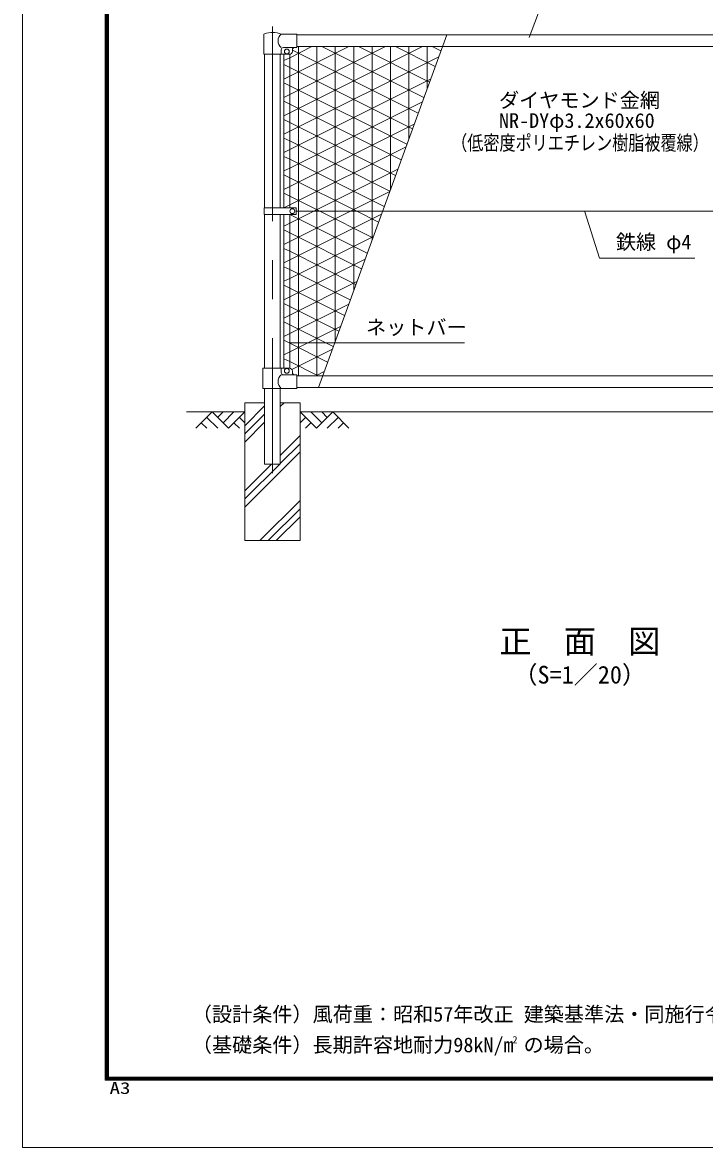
# Model space of a CAD drawing. Units: millimetres, scale not verified. Extents: x -4200 to 4200, y -2970 to 2970.
# Drawn here: x -4200 to -1976, y -2970 to 700 of the extents above; entities that cross this region are included whole.
import ezdxf
from ezdxf.enums import TextEntityAlignment as Align

# ---------------------------------------------------------------- set-up
doc = ezdxf.new("R2010")
doc.units = ezdxf.units.MM
doc.header["$LTSCALE"] = 20
doc.linetypes.add('USER1', pattern=[50.8, 31.75, -6.35, 6.35, -6.35])
for name, color, linetype, lineweight in [('0-0_D-BMK', 2, 'USER1', 13), ('0-1_D-STR1', 1, 'Continuous', 18), ('0-3_0', 7, 'Continuous', 9), ('0-5_D-BGD', 7, 'Continuous', 9), ('0-6_D-STR4', 7, 'Continuous', 9), ('0-7_D-DCR-HCH', 7, 'Continuous', 9), ('0-8_D-STR3', 3, 'Continuous', 13), ('0-9_D-STR-TXT', 7, 'Continuous', 9), ('0-A_Defpoints', 8, 'Continuous', 18), ('0-C_D-TTL', 7, 'Continuous', 9)]:
    doc.layers.add(name, color=color, linetype=linetype, lineweight=lineweight)
doc.layers.add('0-4_D-TTL-TXT', color=7, linetype='Continuous')
doc.styles.add('ＭＳ ゴシック', font='')
doc.styles.get('ＭＳ ゴシック').set_extended_font_data('MS Gothic')

msp = doc.modelspace()

# ---------------------------------------------------------------- linework, layer by layer
at = {"layer": '0-0_D-BMK'}
msp.add_line((-3384.97, 686.86), (-3384.97, -770.21), dxfattribs=at)
at = {"layer": '0-1_D-STR1'}
for p, q in [((-3304.97, 659.79), (-1464.97, 659.79)), ((-3410.37, 596.79), (-3410.37, 95.29)), ((-3359.57, 596.79), (-3359.57, 95.29)), ((-3304.97, 621.79), (-1464.97, 621.79)), ((-3410.37, 74.29), (-3410.37, -427.21)), ((-3359.57, 74.29), (-3359.57, -427.21)), ((-3304.97, -452.21), (-1464.97, -452.21)), ((-3410.37, -493.21), (-3410.37, -740.21)), ((-3359.57, -493.21), (-3359.57, -740.21)), ((-3304.97, -490.21), (-1464.97, -490.21)), ((-3359.57, -740.21), (-3410.37, -740.21))]:
    msp.add_line(p, q, dxfattribs=at)
at = {"layer": '0-3_0'}
for p, q in [((-3328.47, 585.56), (-3256, 621.79)), ((-3328.47, 525.56), (-3136, 621.79)), ((-3328.47, 465.56), (-3016, 621.79)), ((-3328.47, 405.56), (-2896, 621.79)), ((-3328.47, 345.56), (-2842.31, 588.64)), ((-2909.34, 404.46), (-3319.97, 609.78)), ((-3300, 84.79), (-3300, 621.79)), ((-3240, 84.79), (-3240, 621.79)), ((-2890.87, 455.22), (-3224, 621.79)), ((-3180, 84.79), (-3180, 621.79)), ((-3120, 84.79), (-3120, 621.79)), ((-2872.39, 505.99), (-3104.01, 621.79)), ((-3060, 84.79), (-3060, 621.79)), ((-3000, 155.38), (-3000, 621.79)), ((-2853.91, 556.75), (-2984.01, 621.79)), ((-2940, 320.23), (-2940, 621.79)), ((-2880, 485.08), (-2880, 621.79)), ((-2835.44, 607.51), (-2864.01, 621.79)), ((-3347.47, 576.06), (-3328.47, 585.56)), ((-3328.47, 554.03), (-3347.47, 563.53)), ((-2927.82, 353.7), (-3328.47, 554.03)), ((-3347.47, 516.06), (-3328.47, 525.56)), ((-3328.47, 285.56), (-2869, 515.29)), ((-3328.47, 494.03), (-3347.47, 503.53)), ((-2946.29, 302.94), (-3328.47, 494.03)), ((-3347.47, 456.06), (-3328.47, 465.56)), ((-3328.47, 434.03), (-3347.47, 443.53)), ((-3328.47, 225.55), (-2895.7, 441.94)), ((-3347.47, 396.06), (-3328.47, 405.56)), ((-2964.77, 252.18), (-3328.47, 434.03)), ((-3328.47, 374.03), (-3347.47, 383.53)), ((-2983.25, 201.41), (-3328.47, 374.03)), ((-3328.47, 165.55), (-2922.4, 368.59)), ((-3347.47, 336.06), (-3328.47, 345.56)), ((-3328.47, 314.03), (-3347.47, 323.53)), ((-3001.72, 150.65), (-3328.47, 314.03)), ((-3328.47, 105.55), (-2949.09, 295.25)), ((-3347.47, 276.06), (-3328.47, 285.56)), ((-3328.47, 254.03), (-3347.47, 263.53)), ((-3347.47, 216.05), (-3328.47, 225.55)), ((-3020.2, 99.89), (-3328.47, 254.03)), ((-3250, 84.79), (-2975.79, 221.9)), ((-3328.47, 194.03), (-3347.47, 203.53)), ((-3110.01, 84.79), (-3328.47, 194.03)), ((-3347.47, 156.05), (-3328.47, 165.55)), ((-3130, 84.79), (-3002.49, 148.55)), ((-3328.47, 134.03), (-3347.47, 143.53)), ((-3230, 84.79), (-3328.47, 134.03)), ((-3347.47, 96.05), (-3328.47, 105.55)), ((-3328.47, 45.55), (-3250, 84.79)), ((-3328.47, -14.45), (-3130, 84.79)), ((-3328.47, -74.45), (-3029.18, 75.2)), ((-3300, -452.21), (-3300, 84.79)), ((-3240, -452.21), (-3240, 84.79)), ((-3057.15, -1.63), (-3230, 84.79)), ((-3180, -339.16), (-3180, 84.79)), ((-3120, -174.32), (-3120, 84.79)), ((-3038.67, 49.13), (-3110.01, 84.79)), ((-3060, -9.47), (-3060, 84.79)), ((-3347.47, 36.05), (-3328.47, 45.55)), ((-3328.47, 14.03), (-3347.47, 23.53)), ((-3094.1, -103.16), (-3328.47, 14.03)), ((-3328.47, -134.45), (-3055.88, 1.85)), ((-3347.47, -23.95), (-3328.47, -14.45)), ((-3328.47, -45.97), (-3347.47, -36.47)), ((-3112.58, -153.92), (-3328.47, -45.97)), ((-3328.47, -194.45), (-3082.58, -71.5)), ((-3347.47, -83.95), (-3328.47, -74.45)), ((-3328.47, -105.97), (-3347.47, -96.47)), ((-3131.05, -204.68), (-3328.47, -105.97)), ((-3347.47, -143.95), (-3328.47, -134.45)), ((-3328.47, -254.45), (-3109.27, -144.84)), ((-3328.47, -165.97), (-3347.47, -156.47)), ((-3149.53, -255.45), (-3328.47, -165.97)), ((-3347.47, -203.95), (-3328.47, -194.45)), ((-3328.47, -225.97), (-3347.47, -216.47)), ((-3328.47, -314.45), (-3135.97, -218.19)), ((-3347.47, -263.95), (-3328.47, -254.45)), ((-3168, -306.21), (-3328.47, -225.97)), ((-3328.47, -285.97), (-3347.47, -276.47)), ((-3186.48, -356.97), (-3328.47, -285.97)), ((-3328.47, -374.45), (-3162.67, -291.54)), ((-3347.47, -323.95), (-3328.47, -314.45)), ((-3328.47, -345.97), (-3347.47, -336.47)), ((-3204.96, -407.73), (-3328.47, -345.97)), ((-3322.01, -431.22), (-3189.36, -364.89)), ((-3347.47, -383.95), (-3328.47, -374.45)), ((-3244, -452.21), (-3216.06, -438.24))]:
    msp.add_line(p, q, dxfattribs=at)
for points in [[(-3075.62, -52.4), (-3328.47, 74.03), (-3329.01, 74.29)], [(-3236.01, -452.21), (-3328.47, -405.97), (-3347.47, -396.47)]]:
    msp.add_lwpolyline(points, dxfattribs=at)
at = {"layer": '0-5_D-BGD'}
for p, q in [((-3474.97, -570.21), (-3664.97, -570.21)), ((-1474.97, -570.21), (-3294.97, -570.21))]:
    msp.add_line(p, q, dxfattribs=at)
at = {"layer": '0-6_D-STR4'}
for p, q in [((-3474.97, -540.21), (-3474.97, -990.21)), ((-3410.37, -540.21), (-3474.97, -540.21)), ((-3294.97, -540.21), (-3359.57, -540.21)), ((-3294.97, -540.21), (-3294.97, -990.21)), ((-3294.97, -990.21), (-3474.97, -990.21))]:
    msp.add_line(p, q, dxfattribs=at)
at = {"layer": '0-7_D-DCR-HCH'}
for p, q in [((-3359.57, -552.94), (-3346.84, -540.21)), ((-3581.4, -570.21), (-3634.61, -623.42)), ((-3581.4, -570.21), (-3528.19, -623.42)), ((-3563.66, -587.94), (-3545.92, -570.21)), ((-3545.92, -605.68), (-3510.45, -570.21)), ((-3528.19, -623.42), (-3474.97, -570.21)), ((-3474.97, -615.31), (-3410.37, -550.71)), ((-3474.97, -641.83), (-3410.37, -577.23)), ((-3241.76, -623.42), (-3294.97, -570.21)), ((-3224.03, -605.68), (-3259.5, -570.21)), ((-3188.55, -570.21), (-3241.76, -623.42)), ((-3206.2, -588.04), (-3224.03, -570.21)), ((-3188.55, -570.21), (-3135.34, -623.42)), ((-3616.87, -605.68), (-3599.05, -623.42)), ((-3599.14, -587.94), (-3563.5, -623.42)), ((-3510.45, -605.68), (-3492.63, -623.42)), ((-3492.71, -587.94), (-3474.97, -605.6)), ((-3474.97, -668.34), (-3410.37, -603.74)), ((-3277.24, -587.94), (-3294.97, -605.6)), ((-3259.5, -605.68), (-3277.32, -623.42)), ((-3170.81, -587.94), (-3206.45, -623.42)), ((-3153.08, -605.68), (-3170.89, -623.42)), ((-3359.57, -712.04), (-3294.97, -647.44)), ((-3359.57, -738.56), (-3294.97, -673.96)), ((-3474.97, -880.47), (-3294.97, -700.47)), ((-3474.97, -853.96), (-3361.22, -740.21)), ((-3474.97, -827.44), (-3387.74, -740.21)), ((-3425.61, -990.21), (-3294.97, -859.57)), ((-3399.09, -990.21), (-3294.97, -886.09)), ((-3372.58, -990.21), (-3294.97, -912.61))]:
    msp.add_line(p, q, dxfattribs=at)
at = {"layer": '0-8_D-STR3'}
for p, q in [((-3304.97, 662.79), (-3356.42, 662.79)), ((-3304.97, 662.79), (-3304.97, 618.79)), ((-3413.52, 596.79), (-3413.52, 660.49)), ((-3413.52, 596.79), (-3356.42, 596.79)), ((-3356.42, 596.79), (-3356.42, 611.79)), ((-3356.42, 596.79), (-3329.97, 596.79)), ((-3304.97, 618.79), (-3349.42, 618.79)), ((-3347.47, 596.79), (-3347.47, 95.29)), ((-3328.47, 596.79), (-3328.47, 95.29)), ((-3319.97, 611.79), (-3319.97, 606.79)), ((-3412.47, 74.29), (-3412.47, 95.29)), ((-3307.98, 95.29), (-3412.47, 95.29)), ((-3307.98, 74.29), (-3412.47, 74.29)), ((-3347.47, 74.29), (-3347.47, -427.21)), ((-3328.47, 74.29), (-3328.47, -427.32)), ((-3307.98, 74.29), (-3307.98, 95.29)), ((-3307.98, 84.79), (-1467.47, 84.79)), ((-3415.92, -427.21), (-3329.97, -427.21)), ((-3415.92, -493.21), (-3415.92, -427.21)), ((-3356.42, -427.21), (-3356.42, -442.21)), ((-3319.97, -437.21), (-3319.97, -442.21)), ((-3304.97, -449.21), (-3349.42, -449.21)), ((-3304.97, -449.21), (-3304.97, -493.21)), ((-3304.97, -493.21), (-3415.92, -493.21))]:
    msp.add_line(p, q, dxfattribs=at)
for centre in [(-3337.97, 605.79), (-3319.98, 84.79), (-3337.97, -436.21)]:
    msp.add_circle(centre, 8, dxfattribs=at)
for centre, radius, start, end in [((-3410.22, 660.49), 3.3, 109.22051, 180), ((-3384.97, 588.06), 80, 69.0916, 109.22051), ((-3338.23, 640.79), 28.55, 129.59418, 230.40582), ((-3349.42, 611.79), 7, 90, 180), ((-3329.97, 606.79), 10, 270, 0), ((-3312.97, 611.79), 7, 90, 180), ((-3329.97, -437.21), 10, 0, 90), ((-3338.23, -471.21), 28.55, 129.59418, 230.40582), ((-3349.42, -442.21), 7, 180, 270), ((-3312.97, -442.21), 7, 180, 270)]:
    msp.add_arc(centre, radius, start, end, dxfattribs=at)
at = {"layer": '0-9_D-STR-TXT'}
msp.add_line((-2759.1, -344.3), (-3330.22, -344.3), dxfattribs=at)
for points in [[(-1953.16, 807.79), (-2489.46, 807.79), (-2548.1, 651.23)], [(-2007.31, -68.84), (-2318.64, -68.84), (-2366.73, 82.89)]]:
    msp.add_lwpolyline(points, dxfattribs=at)
at = {"layer": '0-A_Defpoints'}
msp.add_line((-3234.97, -490.21), (-2816.41, 659.79), dxfattribs=at)
at = {"layer": '0-C_D-TTL', "color": 2, "lineweight": 18}
msp.add_lwpolyline([(-4200, 2969.79), (4200, 2969.79), (4200, -2970.21), (-4200, -2970.21)], close=True, dxfattribs=at)
at = {"layer": '0-C_D-TTL'}
for points in [[(-3930, 2749.79), (3930, 2749.79), (3930, -2750.21), (-3930, -2750.21)], [(-3927.5, 2747.29), (3927.5, 2747.29), (3927.5, -2747.71), (-3927.5, -2747.71)], [(-3925, 2744.79), (3925, 2744.79), (3925, -2745.21), (-3925, -2745.21)], [(-3922.5, 2742.29), (3922.5, 2742.29), (3922.5, -2742.71), (-3922.5, -2742.71)], [(-3920, 2739.79), (3920, 2739.79), (3920, -2740.21), (-3920, -2740.21)]]:
    msp.add_lwpolyline(points, close=True, dxfattribs=at)

# ---------------------------------------------------------------- texts
at = {"layer": '0-4_D-TTL-TXT', "style": 'ＭＳ ゴシック'}
for s, height, p in [('正\u3000面\u3000図', 76.98, (-2644.87, -1380.6)), ('（S=1／20）', 57.77, (-2599.39, -1473.8)), ('（設計条件）風荷重：昭和57年改正 建築基準法・同施行令に基づく風圧力に準拠。', 48.09, (-3647.74, -2573.81)), ('（基礎条件）長期許容地耐力98kN/m の場合。', 48.09, (-3647.74, -2673.81)), ('2', 24.05, (-2602.26, -2638))]:
    msp.add_text(s, height=height, dxfattribs=at).set_placement(p, align=Align.BOTTOM_LEFT)
at = {"layer": '0-9_D-STR-TXT', "style": 'ＭＳ ゴシック'}
for s, p in [('ダイヤモンド金網', (-2646.12, 408.55)), ('NR-DYφ3.2x60x60', (-2646.12, 342.1)), ('鉄線 φ4', (-2264.92, -53.97)), ('ネットバー', (-3079.66, -332.35))]:
    msp.add_text(s, height=48.09, dxfattribs=at).set_placement(p, align=Align.BOTTOM_LEFT)
at = {"layer": '0-9_D-STR-TXT', "style": 'ＭＳ ゴシック', "width": 0.8}
msp.add_text('（低密度ポリエチレン樹脂被覆線）', height=48.11, dxfattribs=at).set_placement((-2802.06, 269.31), align=Align.BOTTOM_LEFT)
at = {"layer": '0-C_D-TTL', "style": 'ＭＳ ゴシック', "width": 1.3}
msp.add_text('A3', height=38.48, dxfattribs=at).set_placement((-3916.09, -2807.02), align=Align.BOTTOM_LEFT)

doc.saveas('drawing.dxf')
